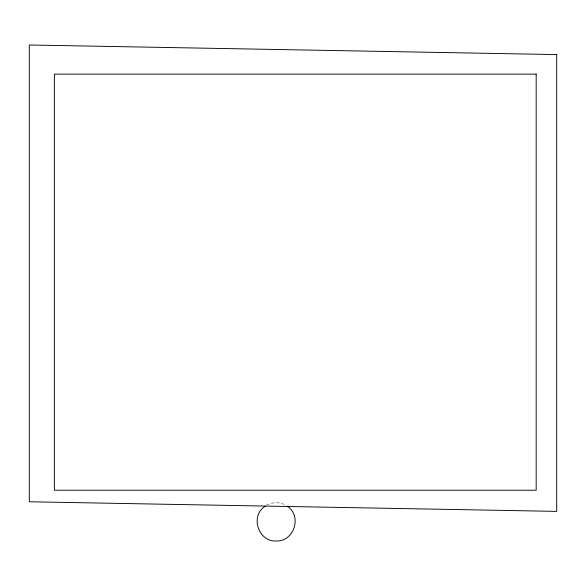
<?xml version="1.0" encoding="UTF-8"?>
<svg xmlns="http://www.w3.org/2000/svg" width="586" height="586" viewBox="0 0 586 586"><rect width="100%" height="100%" fill="white"/><g stroke="black" fill="none" stroke-linecap="round" stroke-linejoin="round"><path stroke-width="0.44" stroke-dasharray="2.93 2.2" d="M266.549 505.176C272.468 501.894 279.844 501.894 285.756 505.176"/><path stroke-width="0.88" d="M265.224 506.194C249.819 515.607 258.177 541.882 276.153 541.01C294.128 541.882 302.486 515.607 287.081 506.194M536.183 74.114L54.366 74.114L54.366 490.233L536.183 490.233L536.183 74.114M556.7 54.586L29.3 44.99L29.3 501.777L556.7 511.38L556.7 54.586"/></g></svg>
